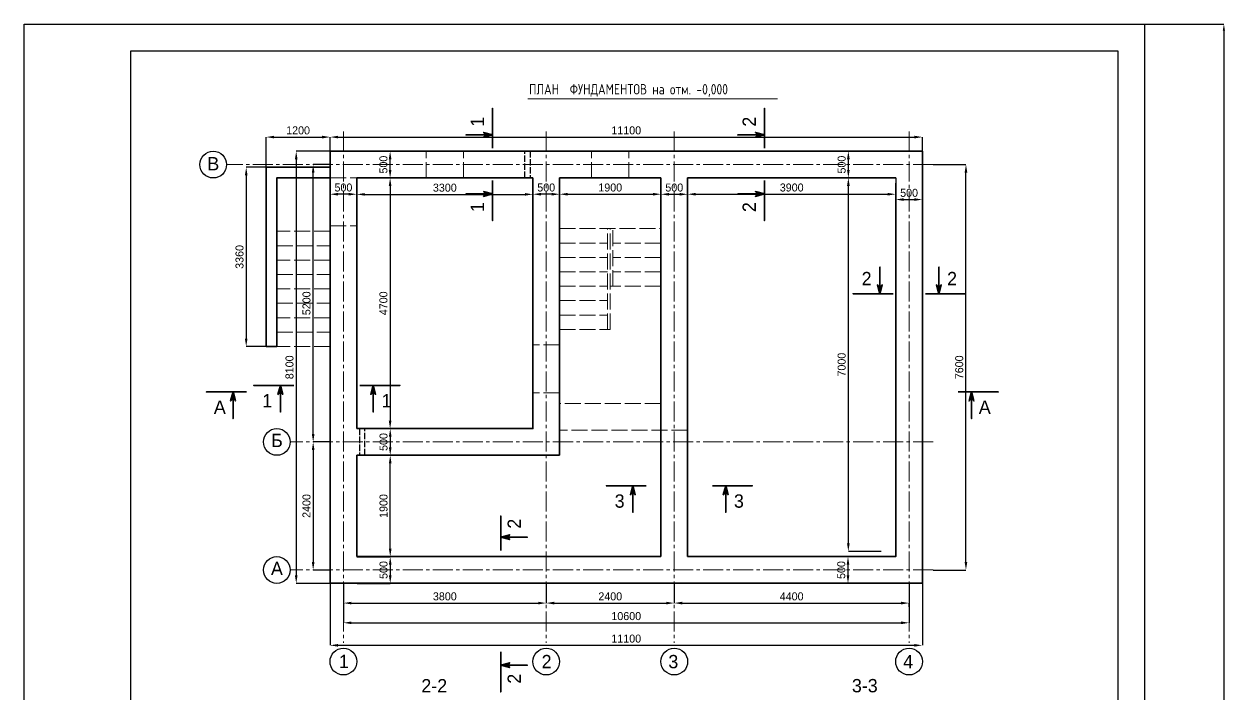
# Model space of a CAD drawing. Header units: millimetres. Extents: x 363119 to 453119, y -246250 to -184425.
# Drawn here: x 363119 to 385625, y -197004 to -184425 of the extents above; entities that cross this region are included whole.
import ezdxf
from ezdxf.enums import TextEntityAlignment as Align

# ---------------------------------------------------------------- set-up
doc = ezdxf.new("R2010")
doc.units = ezdxf.units.MM
doc.linetypes.add('ACAD_ISO02W100', pattern=[15, 12, -3])
doc.linetypes.add('CENTER2', pattern=[1.125, 0.75, -0.125, 0.125, -0.125])
for name, color, linetype in [('0 duvar', 2, 'Continuous'), ('AKS', 252, 'CENTER2'), ('Штамп', 222, 'Continuous')]:
    doc.layers.add(name, color=color, linetype=linetype)
doc.layers.add('ahsap', color=222, linetype='Continuous', lineweight=13)
doc.styles.add('SPDS', font='SPDS.shx')
doc.dimstyles.new('ISO-25', dxfattribs={"dimtxt": 100, "dimasz": 2.5, "dimexe": 1.25, "dimexo": 0.625, "dimtad": 1, "dimdec": 0, "dimtxsty": 'Standard', "dimcen": 2.5, "dimadec": 0, "dimazin": 0, "dimtfac": 1, "dimtdec": 0, "dimtmove": 0, "dimatfit": 3, "dimfxl": 0, "dimarcsym": 0})

# ---------------------------------------------------------------- blocks, each defined once
blk = doc.blocks.new('*D79')
at = {"layer": 'ahsap', "color": 0, "lineweight": -2}
for p, q in [((369356, -192511), (369982, -192511)), ((369982, -194261), (369982, -192661)), ((369355, -194411), (369982, -194411))]:
    blk.add_line(p, q, dxfattribs=at)
at = {"layer": 'ahsap', "color": 0}
for points in [[(369957, -192661), (370007, -192661), (369982, -192511)], [(369957, -194261), (370007, -194261), (369982, -194411)]]:
    blk.add_solid(points, dxfattribs=at)
at = {"layer": 'DEFPOINTS', "color": 0}
for p in [(369355, -192511), (369982, -192511), (369355, -194411)]:
    blk.add_point(p, dxfattribs=at)
at = {"layer": 'ahsap', "color": 0, "insert": (369857, -193461), "char_height": 150, "attachment_point": 5, "rotation": 90}
blk.add_mtext('1900', dxfattribs=at)
blk = doc.blocks.new('*D80')
at = {"layer": 'ahsap', "color": 0, "lineweight": -2}
for p, q in [((379705, -194911), (379705, -195651)), ((369105, -195253), (369105, -195651)), ((369255, -195651), (379555, -195651))]:
    blk.add_line(p, q, dxfattribs=at)
at = {"layer": 'ahsap', "color": 0}
for points in [[(369255, -195626), (369255, -195676), (369105, -195651)], [(379555, -195626), (379555, -195676), (379705, -195651)]]:
    blk.add_solid(points, dxfattribs=at)
at = {"layer": 'DEFPOINTS', "color": 0}
for p in [(379705, -194911), (369105, -195252), (379705, -195651)]:
    blk.add_point(p, dxfattribs=at)
at = {"layer": 'ahsap', "color": 0, "insert": (374405, -195526), "char_height": 150, "attachment_point": 5}
blk.add_mtext('10600', dxfattribs=at)
blk = doc.blocks.new('*D81')
at = {"layer": 'ahsap', "color": 0, "lineweight": -2}
for p, q in [((368854, -187061), (368537, -187061)), ((368538, -192111), (368538, -187211)), ((368854, -192261), (368537, -192261))]:
    blk.add_line(p, q, dxfattribs=at)
at = {"layer": 'ahsap', "color": 0}
for points in [[(368513, -187211), (368563, -187211), (368538, -187061)], [(368513, -192111), (368563, -192111), (368538, -192261)]]:
    blk.add_solid(points, dxfattribs=at)
at = {"layer": 'DEFPOINTS', "color": 0}
for p in [(368538, -187061), (368855, -187061), (368855, -192261)]:
    blk.add_point(p, dxfattribs=at)
at = {"layer": 'ahsap', "color": 0, "insert": (368413, -189661), "char_height": 150, "attachment_point": 5, "rotation": 90}
blk.add_mtext('5200', dxfattribs=at)
blk = doc.blocks.new('*D82')
at = {"layer": 'ahsap', "color": 0, "lineweight": -2}
for p, q in [((368854, -186811), (368220, -186811)), ((368220, -186961), (368220, -194761)), ((368854, -194911), (368220, -194911))]:
    blk.add_line(p, q, dxfattribs=at)
at = {"layer": 'ahsap', "color": 0}
for points in [[(368195, -186961), (368245, -186961), (368220, -186811)], [(368195, -194761), (368245, -194761), (368220, -194911)]]:
    blk.add_solid(points, dxfattribs=at)
at = {"layer": 'DEFPOINTS', "color": 0}
for p in [(368855, -186811), (368220, -194911), (368855, -194911)]:
    blk.add_point(p, dxfattribs=at)
at = {"layer": 'ahsap', "color": 0, "insert": (368095, -190861), "char_height": 150, "attachment_point": 5, "rotation": 90}
blk.add_mtext('8100', dxfattribs=at)
blk = doc.blocks.new('*D83')
at = {"layer": 'ahsap', "color": 0, "lineweight": -2}
for p, q in [((369455, -187311), (369980, -187311)), ((369980, -187461), (369980, -191861)), ((369455, -192011), (369980, -192011))]:
    blk.add_line(p, q, dxfattribs=at)
at = {"layer": 'ahsap', "color": 0}
for points in [[(369955, -187461), (370005, -187461), (369980, -187311)], [(369955, -191861), (370005, -191861), (369980, -192011)]]:
    blk.add_solid(points, dxfattribs=at)
at = {"layer": 'DEFPOINTS', "color": 0}
for p in [(369455, -187311), (369455, -192011), (369980, -192011)]:
    blk.add_point(p, dxfattribs=at)
at = {"layer": 'ahsap', "color": 0, "insert": (369855, -189661), "char_height": 150, "attachment_point": 5, "rotation": 90}
blk.add_mtext('4700', dxfattribs=at)
blk = doc.blocks.new('*D84')
at = {"layer": 'ahsap', "color": 0, "lineweight": -2}
for p, q in [((372655, -187311), (372655, -187616)), ((373155, -187312), (373155, -187616)), ((373005, -187616), (372805, -187616))]:
    blk.add_line(p, q, dxfattribs=at)
at = {"layer": 'ahsap', "color": 0}
for points in [[(372805, -187591), (372805, -187641), (372655, -187616)], [(373005, -187591), (373005, -187641), (373155, -187616)]]:
    blk.add_solid(points, dxfattribs=at)
at = {"layer": 'DEFPOINTS', "color": 0}
for p in [(372655, -187311), (373155, -187311), (372655, -187616)]:
    blk.add_point(p, dxfattribs=at)
at = {"layer": 'ahsap', "color": 0, "insert": (372905, -187491), "char_height": 150, "attachment_point": 5}
blk.add_mtext('500', dxfattribs=at)
blk = doc.blocks.new('*D85')
at = {"layer": 'ahsap', "color": 0, "lineweight": -2}
for p, q in [((375305, -194912), (375305, -195281)), ((375455, -195281), (379555, -195281)), ((379705, -195352), (379705, -195281))]:
    blk.add_line(p, q, dxfattribs=at)
at = {"layer": 'ahsap', "color": 0}
for points in [[(375455, -195256), (375455, -195306), (375305, -195281)], [(379555, -195256), (379555, -195306), (379705, -195281)]]:
    blk.add_solid(points, dxfattribs=at)
at = {"layer": 'DEFPOINTS', "color": 0}
for p in [(375305, -194911), (379705, -195281), (379705, -195353)]:
    blk.add_point(p, dxfattribs=at)
at = {"layer": 'ahsap', "color": 0, "insert": (377505, -195156), "char_height": 150, "attachment_point": 5}
blk.add_mtext('4400', dxfattribs=at)
blk = doc.blocks.new('*D86')
at = {"layer": 'ahsap', "color": 0, "lineweight": -2}
for p, q in [((375555, -187311), (375555, -187616)), ((379455, -187311), (379455, -187616)), ((375705, -187616), (379305, -187616))]:
    blk.add_line(p, q, dxfattribs=at)
at = {"layer": 'ahsap', "color": 0}
for points in [[(375705, -187591), (375705, -187641), (375555, -187616)], [(379305, -187591), (379305, -187641), (379455, -187616)]]:
    blk.add_solid(points, dxfattribs=at)
at = {"layer": 'DEFPOINTS', "color": 0}
for p in [(375555, -187311), (379455, -187311), (379455, -187616)]:
    blk.add_point(p, dxfattribs=at)
at = {"layer": 'ahsap', "color": 0, "insert": (377505, -187491), "char_height": 150, "attachment_point": 5}
blk.add_mtext('3900', dxfattribs=at)
blk = doc.blocks.new('*D87')
at = {"layer": 'ahsap', "color": 0, "lineweight": -2}
for p, q in [((379143, -187311), (378567, -187311)), ((378567, -194161), (378567, -187461)), ((379180, -194311), (378567, -194311))]:
    blk.add_line(p, q, dxfattribs=at)
at = {"layer": 'ahsap', "color": 0}
for points in [[(378542, -187461), (378592, -187461), (378567, -187311)], [(378542, -194161), (378592, -194161), (378567, -194311)]]:
    blk.add_solid(points, dxfattribs=at)
at = {"layer": 'DEFPOINTS', "color": 0}
for p in [(378567, -187311), (379143, -187311), (379180, -194311)]:
    blk.add_point(p, dxfattribs=at)
at = {"layer": 'ahsap', "color": 0, "insert": (378442, -190811), "char_height": 150, "attachment_point": 5, "rotation": 90}
blk.add_mtext('7000', dxfattribs=at)
blk = doc.blocks.new('*D88')
at = {"layer": 'ahsap', "color": 0, "lineweight": -2}
for p, q in [((368855, -194911), (368855, -196073)), ((379955, -194911), (379955, -196073)), ((369005, -196073), (379805, -196073))]:
    blk.add_line(p, q, dxfattribs=at)
at = {"layer": 'ahsap', "color": 0}
for points in [[(369005, -196048), (369005, -196098), (368855, -196073)], [(379805, -196048), (379805, -196098), (379955, -196073)]]:
    blk.add_solid(points, dxfattribs=at)
at = {"layer": 'DEFPOINTS', "color": 0}
for p in [(368855, -194911), (379955, -194911), (379955, -196073)]:
    blk.add_point(p, dxfattribs=at)
at = {"layer": 'ahsap', "color": 0, "insert": (374405, -195948), "char_height": 150, "attachment_point": 5}
blk.add_mtext('11100', dxfattribs=at)
blk = doc.blocks.new('*D89')
at = {"layer": 'ahsap', "color": 0, "lineweight": -2}
for p, q in [((369105, -194911), (369105, -195281)), ((372905, -194913), (372905, -195281)), ((369255, -195281), (372755, -195281))]:
    blk.add_line(p, q, dxfattribs=at)
at = {"layer": 'ahsap', "color": 0}
for points in [[(369255, -195256), (369255, -195306), (369105, -195281)], [(372755, -195256), (372755, -195306), (372905, -195281)]]:
    blk.add_solid(points, dxfattribs=at)
at = {"layer": 'DEFPOINTS', "color": 0}
for p in [(369105, -194911), (372905, -194912), (372905, -195281)]:
    blk.add_point(p, dxfattribs=at)
at = {"layer": 'ahsap', "color": 0, "insert": (371005, -195156), "char_height": 150, "attachment_point": 5}
blk.add_mtext('3800', dxfattribs=at)
blk = doc.blocks.new('*D90')
at = {"layer": 'ahsap', "color": 0, "lineweight": -2}
for p, q in [((373155, -187311), (373155, -187617)), ((375055, -187311), (375055, -187617)), ((373305, -187616), (374905, -187616))]:
    blk.add_line(p, q, dxfattribs=at)
at = {"layer": 'ahsap', "color": 0}
for points in [[(373305, -187591), (373305, -187641), (373155, -187616)], [(374905, -187591), (374905, -187641), (375055, -187616)]]:
    blk.add_solid(points, dxfattribs=at)
at = {"layer": 'DEFPOINTS', "color": 0}
for p in [(373155, -187311), (375055, -187311), (375055, -187616)]:
    blk.add_point(p, dxfattribs=at)
at = {"layer": 'ahsap', "color": 0, "insert": (374105, -187491), "char_height": 150, "attachment_point": 5}
blk.add_mtext('1900', dxfattribs=at)
blk = doc.blocks.new('*D91')
at = {"layer": 'ahsap', "color": 0, "lineweight": -2}
for p, q in [((372655, -187312), (372655, -187619)), ((369355, -188070), (369355, -187619)), ((369505, -187619), (372505, -187619))]:
    blk.add_line(p, q, dxfattribs=at)
at = {"layer": 'ahsap', "color": 0}
for points in [[(369505, -187594), (369505, -187644), (369355, -187619)], [(372505, -187594), (372505, -187644), (372655, -187619)]]:
    blk.add_solid(points, dxfattribs=at)
at = {"layer": 'DEFPOINTS', "color": 0}
for p in [(372655, -187311), (372655, -187619), (369355, -188071)]:
    blk.add_point(p, dxfattribs=at)
at = {"layer": 'ahsap', "color": 0, "insert": (371005, -187494), "char_height": 150, "attachment_point": 5}
blk.add_mtext('3300', dxfattribs=at)
blk = doc.blocks.new('*D92')
at = {"layer": 'ahsap', "color": 0, "lineweight": -2}
for p, q in [((375055, -187311), (375055, -187617)), ((375555, -187311), (375555, -187617)), ((375205, -187617), (375405, -187617))]:
    blk.add_line(p, q, dxfattribs=at)
at = {"layer": 'ahsap', "color": 0}
for points in [[(375205, -187592), (375205, -187642), (375055, -187617)], [(375405, -187592), (375405, -187642), (375555, -187617)]]:
    blk.add_solid(points, dxfattribs=at)
at = {"layer": 'DEFPOINTS', "color": 0}
for p in [(375055, -187311), (375555, -187311), (375555, -187617)]:
    blk.add_point(p, dxfattribs=at)
at = {"layer": 'ahsap', "color": 0, "insert": (375305, -187492), "char_height": 150, "attachment_point": 5}
blk.add_mtext('500', dxfattribs=at)
blk = doc.blocks.new('*D93')
at = {"layer": 'ahsap', "color": 0, "lineweight": -2}
for p, q in [((379455, -187411), (379455, -187716)), ((379955, -187411), (379955, -187716)), ((379605, -187716), (379805, -187716))]:
    blk.add_line(p, q, dxfattribs=at)
at = {"layer": 'ahsap', "color": 0}
for points in [[(379605, -187691), (379605, -187741), (379455, -187716)], [(379805, -187691), (379805, -187741), (379955, -187716)]]:
    blk.add_solid(points, dxfattribs=at)
at = {"layer": 'DEFPOINTS', "color": 0}
for p in [(379455, -187411), (379955, -187411), (379955, -187716)]:
    blk.add_point(p, dxfattribs=at)
at = {"layer": 'ahsap', "color": 0, "insert": (379705, -187591), "char_height": 150, "attachment_point": 5}
blk.add_mtext('500', dxfattribs=at)
blk = doc.blocks.new('*D94')
at = {"layer": 'ahsap', "color": 0, "lineweight": -2}
for p, q in [((368855, -187311), (368855, -187616)), ((369355, -187311), (369355, -187616)), ((369205, -187616), (369005, -187616))]:
    blk.add_line(p, q, dxfattribs=at)
at = {"layer": 'ahsap', "color": 0}
for points in [[(369005, -187591), (369005, -187641), (368855, -187616)], [(369205, -187591), (369205, -187641), (369355, -187616)]]:
    blk.add_solid(points, dxfattribs=at)
at = {"layer": 'DEFPOINTS', "color": 0}
for p in [(368855, -187311), (369355, -187311), (368855, -187616)]:
    blk.add_point(p, dxfattribs=at)
at = {"layer": 'ahsap', "color": 0, "insert": (369105, -187491), "char_height": 150, "attachment_point": 5}
blk.add_mtext('500', dxfattribs=at)
blk = doc.blocks.new('*D95')
at = {"layer": 'ahsap', "color": 0, "lineweight": -2}
for p, q in [((379142, -186811), (378567, -186811)), ((378567, -187161), (378567, -186961)), ((379142, -187311), (378567, -187311))]:
    blk.add_line(p, q, dxfattribs=at)
at = {"layer": 'ahsap', "color": 0}
for points in [[(378542, -186961), (378592, -186961), (378567, -186811)], [(378542, -187161), (378592, -187161), (378567, -187311)]]:
    blk.add_solid(points, dxfattribs=at)
at = {"layer": 'DEFPOINTS', "color": 0}
for p in [(378567, -186811), (379143, -186811), (379143, -187311)]:
    blk.add_point(p, dxfattribs=at)
at = {"layer": 'ahsap', "color": 0, "insert": (378442, -187061), "char_height": 150, "attachment_point": 5, "rotation": 90}
blk.add_mtext('500', dxfattribs=at)
blk = doc.blocks.new('*D96')
at = {"layer": 'ahsap', "color": 0, "lineweight": -2}
for p, q in [((379179, -194411), (378560, -194411)), ((378560, -194561), (378560, -194761)), ((379172, -194911), (378560, -194911))]:
    blk.add_line(p, q, dxfattribs=at)
at = {"layer": 'ahsap', "color": 0}
for points in [[(378535, -194561), (378585, -194561), (378560, -194411)], [(378535, -194761), (378585, -194761), (378560, -194911)]]:
    blk.add_solid(points, dxfattribs=at)
at = {"layer": 'DEFPOINTS', "color": 0}
for p in [(379180, -194411), (378560, -194911), (379173, -194911)]:
    blk.add_point(p, dxfattribs=at)
at = {"layer": 'ahsap', "color": 0, "insert": (378435, -194661), "char_height": 150, "attachment_point": 5, "rotation": 90}
blk.add_mtext('500', dxfattribs=at)
blk = doc.blocks.new('*D97')
at = {"layer": 'ahsap', "color": 0, "lineweight": -2}
for p, q in [((369355, -192011), (369982, -192011)), ((369982, -192161), (369982, -192361)), ((369355, -192511), (369982, -192511))]:
    blk.add_line(p, q, dxfattribs=at)
at = {"layer": 'ahsap', "color": 0}
for points in [[(369957, -192161), (370007, -192161), (369982, -192011)], [(369957, -192361), (370007, -192361), (369982, -192511)]]:
    blk.add_solid(points, dxfattribs=at)
at = {"layer": 'DEFPOINTS', "color": 0}
for p in [(369355, -192011), (369355, -192511), (369982, -192511)]:
    blk.add_point(p, dxfattribs=at)
at = {"layer": 'ahsap', "color": 0, "insert": (369857, -192261), "char_height": 150, "attachment_point": 5, "rotation": 90}
blk.add_mtext('500', dxfattribs=at)
blk = doc.blocks.new('*D98')
at = {"layer": 'ahsap', "color": 0, "lineweight": -2}
for p, q in [((369456, -194411), (369982, -194411)), ((369982, -194561), (369982, -194761)), ((369361, -194911), (369982, -194911))]:
    blk.add_line(p, q, dxfattribs=at)
at = {"layer": 'ahsap', "color": 0}
for points in [[(369957, -194561), (370007, -194561), (369982, -194411)], [(369957, -194761), (370007, -194761), (369982, -194911)]]:
    blk.add_solid(points, dxfattribs=at)
at = {"layer": 'DEFPOINTS', "color": 0}
for p in [(369455, -194411), (369360, -194911), (369982, -194911)]:
    blk.add_point(p, dxfattribs=at)
at = {"layer": 'ahsap', "color": 0, "insert": (369857, -194661), "char_height": 150, "attachment_point": 5, "rotation": 90}
blk.add_mtext('500', dxfattribs=at)
blk = doc.blocks.new('*D99')
at = {"layer": 'ahsap', "color": 0, "lineweight": -2}
for p, q in [((369456, -186811), (369980, -186811)), ((369980, -187161), (369980, -186961)), ((369456, -187311), (369980, -187311))]:
    blk.add_line(p, q, dxfattribs=at)
at = {"layer": 'ahsap', "color": 0}
for points in [[(369955, -186961), (370005, -186961), (369980, -186811)], [(369955, -187161), (370005, -187161), (369980, -187311)]]:
    blk.add_solid(points, dxfattribs=at)
at = {"layer": 'DEFPOINTS', "color": 0}
for p in [(369455, -186811), (369980, -186811), (369455, -187311)]:
    blk.add_point(p, dxfattribs=at)
at = {"layer": 'ahsap', "color": 0, "insert": (369855, -187061), "char_height": 150, "attachment_point": 5, "rotation": 90}
blk.add_mtext('500', dxfattribs=at)
blk = doc.blocks.new('*D100')
at = {"layer": 'ahsap', "color": 0, "lineweight": -2}
for p, q in [((372905, -194913), (372905, -195281)), ((375305, -194913), (375305, -195281)), ((373055, -195281), (375155, -195281))]:
    blk.add_line(p, q, dxfattribs=at)
at = {"layer": 'ahsap', "color": 0}
for points in [[(373055, -195256), (373055, -195306), (372905, -195281)], [(375155, -195256), (375155, -195306), (375305, -195281)]]:
    blk.add_solid(points, dxfattribs=at)
at = {"layer": 'DEFPOINTS', "color": 0}
for p in [(372905, -194913), (375305, -194913), (375305, -195281)]:
    blk.add_point(p, dxfattribs=at)
at = {"layer": 'ahsap', "color": 0, "insert": (374105, -195156), "char_height": 150, "attachment_point": 5}
blk.add_mtext('2400', dxfattribs=at)
blk = doc.blocks.new('*D106')
at = {"layer": 'ahsap', "color": 0, "lineweight": -2}
for p, q in [((368855, -186810), (368855, -186545)), ((369005, -186545), (379805, -186545)), ((379955, -186810), (379955, -186545))]:
    blk.add_line(p, q, dxfattribs=at)
at = {"layer": 'ahsap', "color": 0}
for points in [[(369005, -186520), (369005, -186570), (368855, -186545)], [(379805, -186520), (379805, -186570), (379955, -186545)]]:
    blk.add_solid(points, dxfattribs=at)
at = {"layer": 'DEFPOINTS', "color": 0}
for p in [(379955, -186545), (368855, -186811), (379955, -186811)]:
    blk.add_point(p, dxfattribs=at)
at = {"layer": 'ahsap', "color": 0, "insert": (374405, -186420), "char_height": 150, "attachment_point": 5}
blk.add_mtext('11100', dxfattribs=at)
blk = doc.blocks.new('*D112')
at = {"layer": 'ahsap', "color": 0, "lineweight": -2}
for p, q in [((384120, -184425), (385604, -184425)), ((385604, -184550), (385604, -214000)), ((384120, -214125), (385604, -214125))]:
    blk.add_line(p, q, dxfattribs=at)
at = {"layer": 'ahsap', "color": 0}
for points in [[(385583, -184550), (385625, -184550), (385604, -184425)], [(385583, -214000), (385625, -214000), (385604, -214125)]]:
    blk.add_solid(points, dxfattribs=at)
at = {"layer": 'DEFPOINTS', "color": 0}
for p in [(384119, -184425), (384119, -214125), (385604, -214125)]:
    blk.add_point(p, dxfattribs=at)
at = {"layer": 'ahsap', "color": 0, "insert": (385491, -199275), "char_height": 125, "attachment_point": 5, "rotation": 90}
blk.add_mtext('29700', dxfattribs=at)
blk = doc.blocks.new('*D145')
at = {"layer": 'ahsap', "color": 0, "lineweight": -2}
for p, q in [((368853, -192261), (368537, -192261)), ((368538, -192411), (368538, -194511)), ((368853, -194661), (368537, -194661))]:
    blk.add_line(p, q, dxfattribs=at)
at = {"layer": 'ahsap', "color": 0}
for points in [[(368513, -192411), (368563, -192411), (368538, -192261)], [(368513, -194511), (368563, -194511), (368538, -194661)]]:
    blk.add_solid(points, dxfattribs=at)
at = {"layer": 'DEFPOINTS', "color": 0}
for p in [(368854, -192261), (368538, -194661), (368854, -194661)]:
    blk.add_point(p, dxfattribs=at)
at = {"layer": 'ahsap', "color": 0, "insert": (368413, -193461), "char_height": 150, "attachment_point": 5, "rotation": 90}
blk.add_mtext('2400', dxfattribs=at)
blk = doc.blocks.new('*D146')
at = {"layer": 'ahsap', "color": 0, "lineweight": -2}
for p, q in [((380158, -187061), (380771, -187061)), ((380771, -194511), (380771, -187211)), ((380158, -194661), (380771, -194661))]:
    blk.add_line(p, q, dxfattribs=at)
at = {"layer": 'ahsap', "color": 0}
for points in [[(380746, -187211), (380796, -187211), (380771, -187061)], [(380746, -194511), (380796, -194511), (380771, -194661)]]:
    blk.add_solid(points, dxfattribs=at)
at = {"layer": 'DEFPOINTS', "color": 0}
for p in [(380157, -187061), (380771, -187061), (380157, -194661)]:
    blk.add_point(p, dxfattribs=at)
at = {"layer": 'ahsap', "color": 0, "insert": (380646, -190861), "char_height": 150, "attachment_point": 5, "rotation": 90}
blk.add_mtext('7600', dxfattribs=at)
blk = doc.blocks.new('*D328')
at = {"layer": 'ahsap', "color": 0, "lineweight": -2}
for p, q in [((367654, -187111), (367283, -187111)), ((367283, -187261), (367283, -190321)), ((367654, -190471), (367283, -190471))]:
    blk.add_line(p, q, dxfattribs=at)
at = {"layer": 'ahsap', "color": 0}
for points in [[(367258, -187261), (367308, -187261), (367283, -187111)], [(367258, -190321), (367308, -190321), (367283, -190471)]]:
    blk.add_solid(points, dxfattribs=at)
at = {"layer": 'DEFPOINTS', "color": 0}
for p in [(367655, -187111), (367283, -190471), (367655, -190471)]:
    blk.add_point(p, dxfattribs=at)
at = {"layer": 'ahsap', "color": 0, "insert": (367158, -188791), "char_height": 150, "attachment_point": 5, "rotation": 90}
blk.add_mtext('3360', dxfattribs=at)
blk = doc.blocks.new('*D329')
at = {"layer": 'ahsap', "color": 0, "lineweight": -2}
for p, q in [((367655, -187110), (367655, -186544)), ((367805, -186545), (368705, -186545)), ((368855, -187110), (368855, -186544))]:
    blk.add_line(p, q, dxfattribs=at)
at = {"layer": 'ahsap', "color": 0}
for points in [[(367805, -186520), (367805, -186570), (367655, -186545)], [(368705, -186520), (368705, -186570), (368855, -186545)]]:
    blk.add_solid(points, dxfattribs=at)
at = {"layer": 'DEFPOINTS', "color": 0}
for p in [(368855, -186545), (367655, -187111), (368855, -187111)]:
    blk.add_point(p, dxfattribs=at)
at = {"layer": 'ahsap', "color": 0, "insert": (368255, -186420), "char_height": 150, "attachment_point": 5}
blk.add_mtext('1200', dxfattribs=at)

msp = doc.modelspace()

# ---------------------------------------------------------------- linework, layer by layer
at = {"color": 0, "linetype": 'ACAD_ISO02W100', "ltscale": 10}
for points in [[(372553.9, -187310.7), (372504.1, -187310.7), (372504.1, -186810.7), (372604.1, -186810.7), (372603.7, -187310.7), (372553.9, -187310.7)], [(369455.5, -192510.7), (369505.3, -192510.7), (369505.3, -192010.7), (369405.3, -192010.7), (369405.7, -192510.7), (369455.5, -192510.7)]]:
    msp.add_lwpolyline(points, dxfattribs=at)
at = {"layer": 'ahsap', "color": 0}
msp.add_line((372563.2, -185826.2), (377237.4, -185826.2), dxfattribs=at)
at = {"layer": 'ahsap', "color": 0, "linetype": 'ACAD_ISO02W100', "ltscale": 25}
for p, q in [((368854.7, -187310.7), (369354.7, -187310.7)), ((368854.7, -188210.7), (369354.7, -188210.7)), ((373154.7, -188531.3), (374054.7, -188531.3)), ((375055, -188531.3), (374154.7, -188531.3)), ((373154.7, -188801.3), (374054.7, -188801.3)), ((375055, -188801.3), (374154.7, -188801.3)), ((373154.7, -189071.3), (374054.7, -189071.3)), ((375055.1, -189071.3), (374154.7, -189071.3)), ((373154.7, -189341.3), (374054.7, -189341.3)), ((375055.1, -189341.3), (374104.7, -189341.3)), ((373154.7, -189611.3), (374054.7, -189611.3)), ((373154.7, -189881.3), (374054.7, -189881.3)), ((373154.7, -190151.3), (374104.7, -190151.3)), ((375054.7, -191541.2), (373154.7, -191540.7)), ((375554.7, -192041.3), (373154.7, -192040.7))]:
    msp.add_line(p, q, dxfattribs=at)
at = {"layer": 'ahsap', "color": 0, "lineweight": 35}
for points in [[(371900.3, -186754.2), (371900.3, -186004.2), (371900.3, -186504.2), (371900.3, -186504.2), (371400.3, -186504.2), (371900.3, -186504.2), (371731.2, -186549.5), (371900.3, -186504.2), (371731.2, -186458.9), (371776.5, -186504.2), (371731.2, -186549.5)], [(376994.1, -186754.2), (376994.1, -186004.2), (376994.1, -186504.2), (376994.1, -186504.2), (376494.1, -186504.2), (376994.1, -186504.2), (376825.1, -186549.5), (376994.1, -186504.2), (376825.1, -186458.9), (376870.4, -186504.2), (376825.1, -186549.5)], [(368854.7, -186810.7), (379704.7, -186810.7), (379954.7, -186810.7)], [(368854.7, -194910.7), (368854.7, -186810.7)], [(379954.7, -186810.7), (379954.7, -194660.7), (379954.7, -194910.7), (368854.7, -194910.7)], [(368854.7, -187310.7), (368854.7, -187110.7), (367654.7, -187110.7), (367654.7, -190470.7)], [(368854.7, -187310.7), (367854.7, -187310.7), (367854.7, -190470.7)], [(369354.7, -192010.7), (372654.7, -192010.7), (372654.7, -192010.7), (372654.7, -187310.7)], [(369354.7, -192010.7), (369354.7, -187310.7), (369354.7, -187310.7), (372654.7, -187310.7)], [(371900.3, -187360.4), (371900.3, -188110.4), (371900.3, -187610.4), (371900.3, -187610.4), (371400.3, -187610.4), (371900.3, -187610.4), (371731.2, -187565.1), (371900.3, -187610.4), (371731.2, -187655.7), (371776.5, -187610.4), (371731.2, -187565.1)], [(373154.7, -187310.7), (373154.7, -192510.7)], [(373154.7, -187310.7), (375054.7, -187310.7)], [(375054.7, -194410.7), (375054.7, -187310.7)], [(375554.7, -194410.7), (375554.7, -187310.7)], [(375554.7, -187310.7), (379454.7, -187310.7), (379454.7, -187310.7)], [(379454.7, -187410.7), (379454.7, -194410.7), (379454.7, -194410.7), (375554.7, -194410.7)], [(376994.1, -187360.4), (376994.1, -188110.4), (376994.1, -187610.4), (376994.1, -187610.4), (376494.1, -187610.4), (376994.1, -187610.4), (376825.1, -187565.1), (376994.1, -187610.4), (376825.1, -187655.7), (376870.4, -187610.4), (376825.1, -187565.1)], [(379407.1, -189482.3), (378657.1, -189482.3), (379157.1, -189482.3), (379157.1, -189482.3), (379157.1, -188982.3), (379157.1, -189482.3), (379202.4, -189313.3), (379157.1, -189482.3), (379111.8, -189313.3), (379157.1, -189358.6), (379202.4, -189313.3)], [(380013.3, -189482.3), (380763.3, -189482.3), (380263.3, -189482.3), (380263.3, -189482.3), (380263.3, -188982.3), (380263.3, -189482.3), (380218, -189313.3), (380263.3, -189482.3), (380308.6, -189313.3), (380263.3, -189358.6), (380218, -189313.3)], [(367854.7, -190470.7), (367654.7, -190470.7)], [(368173.8, -191201.5), (367423.8, -191201.5), (367923.8, -191201.5), (367923.8, -191201.5), (367923.8, -191701.5), (367923.8, -191201.5), (367969.1, -191370.5), (367923.8, -191201.5), (367878.5, -191370.5), (367923.8, -191325.2), (367969.1, -191370.5)], [(369413.3, -191201.5), (370163.3, -191201.5), (369663.3, -191201.5), (369663.3, -191201.5), (369663.3, -191701.5), (369663.3, -191201.5), (369618, -191370.5), (369663.3, -191201.5), (369708.6, -191370.5), (369663.3, -191325.2), (369618, -191370.5)], [(367286.2, -191322), (366536.2, -191322), (367036.2, -191322), (367036.2, -191322), (367036.2, -191822), (367036.2, -191322), (367081.5, -191491), (367036.2, -191322), (366990.9, -191491), (367036.2, -191445.7), (367081.5, -191491)], [(380625.3, -191322), (381375.3, -191322), (380875.3, -191322), (380875.3, -191322), (380875.3, -191822), (380875.3, -191322), (380830.1, -191491), (380875.3, -191322), (380920.6, -191491), (380875.3, -191445.7), (380830.1, -191491)], [(369354.7, -194410.7), (369354.7, -192510.7)], [(373154.7, -192510.7), (369354.7, -192510.7)], [(374778.9, -193081.8), (374028.9, -193081.8), (374528.9, -193081.8), (374528.9, -193081.8), (374528.9, -193581.8), (374528.9, -193081.8), (374574.2, -193250.9), (374528.9, -193081.8), (374483.6, -193250.9), (374528.9, -193205.6), (374574.2, -193250.9)], [(376018.4, -193081.8), (376768.4, -193081.8), (376268.4, -193081.8), (376268.4, -193081.8), (376268.4, -193581.8), (376268.4, -193081.8), (376223.1, -193250.9), (376268.4, -193081.8), (376313.7, -193250.9), (376268.4, -193205.6), (376223.1, -193250.9)], [(372052.6, -194296.8), (372052.6, -193646.8), (372052.6, -194046.8), (372052.6, -194046.8), (372552.6, -194046.8), (372052.6, -194046.8), (372221.6, -194092.1), (372052.6, -194046.8), (372221.6, -194001.5), (372176.3, -194046.8), (372221.6, -194092.1)], [(375054.7, -194410.7), (369354.7, -194410.7)], [(372052.6, -196195.7), (372052.6, -196945.7), (372052.6, -196445.7), (372052.6, -196445.7), (372552.6, -196445.7), (372052.6, -196445.7), (372221.6, -196400.4), (372052.6, -196445.7), (372221.6, -196491), (372176.3, -196445.7), (372221.6, -196400.4)]]:
    msp.add_lwpolyline(points, dxfattribs=at)
at = {"layer": 'ahsap', "color": 0, "linetype": 'ACAD_ISO02W100', "ltscale": 25}
for points in [[(370654.7, -187312.6), (370654.7, -187312.6), (370654.7, -186812)], [(371354.7, -187312.6), (371354.7, -187312.6), (371354.7, -186812)], [(373754.7, -187312.6), (373754.7, -187312.6), (373754.7, -186812)], [(374454.7, -187312.6), (374454.7, -187312.6), (374454.7, -186812)], [(373154.7, -187311.3), (373154.7, -188261.3), (375054.9, -188261.3)], [(368854.1, -188310.7), (367854.1, -188310.7), (367854.1, -188580.7), (368854.1, -188580.7), (368854.1, -188850.7), (367854.1, -188850.7)], [(374054.7, -190151.3), (374054.7, -188261.3)], [(374104.7, -190151.3), (374104.7, -188261.3)], [(374154.7, -189341.3), (374154.7, -188261.3)], [(367854.1, -188850.7), (367854.1, -189120.7), (368854.1, -189120.7), (368854.1, -189390.7), (367854.1, -189390.7), (367854.1, -189660.7), (368854.1, -189660.7), (368854.1, -189930.7), (367854.1, -189930.7), (367854.1, -190200.7), (368854.1, -190200.7), (368854.1, -190470.7), (367854.1, -190470.7), (367854.1, -190200.7)], [(373154.7, -190441.7), (372654.7, -190441.7)], [(373154.7, -191341.7), (372654.7, -191341.7)]]:
    msp.add_lwpolyline(points, dxfattribs=at)
at = {"layer": 'ahsap', "lineweight": 35}
msp.add_lwpolyline([(369504.7, -194910.7), (369504.7, -194910.7), (369254.7, -194910.7)], dxfattribs=at)
at = {"layer": 'AKS', "lineweight": 5, "ltscale": 500}
for p, q in [((369104.7, -186439.6), (369104.7, -196027.9)), ((372904.7, -186439.6), (372904.7, -196027.9)), ((375304.7, -186439.6), (375304.7, -196027.9)), ((379704.7, -186439.6), (379704.7, -196027.9)), ((380157, -187060.7), (366915.3, -187060.7)), ((380157, -192260.7), (368106.7, -192260.7)), ((380157, -194660.7), (368106.7, -194660.7))]:
    msp.add_line(p, q, dxfattribs=at)
at = {"layer": 'AKS', "color": 0, "linetype": 'Continuous'}
for centre in [(366664.8, -187060.7), (367856.7, -192260.7), (367856.7, -194660.7), (369104.7, -196377.9), (372904.7, -196377.9), (375304.7, -196377.9), (379704.7, -196377.9)]:
    msp.add_circle(centre, 250.5, dxfattribs=at)
at = {"layer": 'Штамп', "color": 0}
msp.add_lwpolyline([(384119.3, -214125.1), (363119.3, -214125.1), (363119.3, -184425.1), (384119.3, -184425.1)], close=True, dxfattribs=at)
at = {"layer": 'Штамп', "color": 0, "lineweight": 30}
msp.add_lwpolyline([(365119.3, -213625.1), (365119.3, -184925.1), (383619.3, -184925.1), (383619.3, -213625.1)], dxfattribs=at)

# ---------------------------------------------------------------- texts
at = {"layer": '0 duvar', "color": 0, "ltscale": 0.071429, "style": 'SPDS'}
msp.add_text('ПЛАН  ФУНДАМЕНТОВ на отм. -0,000', height=195, dxfattribs=at).set_placement((372583, -185746))
at = {"layer": 'AKS', "color": 0}
for s, p in [('1', (371613.9, -186256.6)), ('2', (376707.8, -186256.6)), ('1', (371613.9, -187858.1)), ('2', (376707.8, -187858.1)), ('2', (372304, -193793.2)), ('2', (372304, -196699.3))]:
    msp.add_text(s, height=250, rotation=90, dxfattribs=at).set_placement(p, align=Align.MIDDLE)
for s, p in [('В', (366666.3, -187043.9)), ('2', (378909.5, -189196)), ('2', (380510.9, -189196)), ('А', (366788.6, -191608.3)), ('1', (367676.2, -191487.8)), ('1', (369910.9, -191487.8)), ('А', (381123, -191608.3)), ('Б', (367858.3, -192231.4)), ('3', (374281.3, -193368.2)), ('3', (376516.1, -193368.2)), ('А', (367858.3, -194631.4)), ('1', (369112.6, -196375.8)), ('2', (372912.6, -196375.8)), ('3', (375287.4, -196377.9)), ('4', (379687.4, -196377.9)), ('2-2', (370806.9, -196829.1)), ('3-3', (378875.2, -196829.1))]:
    msp.add_text(s, height=250, dxfattribs=at).set_placement(p, align=Align.MIDDLE)

# ---------------------------------------------------------------- dimensions: what is measured, and where the dimension line sits
at = {"layer": 'ahsap', "color": 0}
for base, p1, p2, override, picture, middle in [((385604, -214125.1), (384119.3, -184425.1), (384119.3, -214125.1), {"dimtxt": 125, "dimasz": 125, "dimexe": 0.25, "dimgap": 50, "dimdec": 0, "dimdle": 0.25, "dimfxl": 0.25}, '*D112', (385491.5, -199275.1)), ((368219.8, -194910.7), (368854.7, -186810.7), (368854.7, -194910.7), {"dimtxt": 150, "dimasz": 150, "dimexe": 0.25, "dimgap": 50, "dimdle": 0.25, "dimfxl": 0.25}, '*D82', (368094.8, -190860.7)), ((369979.9, -186810.7), (369455.3, -187310.7), (369455.3, -186810.7), {"dimtxt": 150, "dimasz": 150, "dimexe": 0.25, "dimgap": 50, "dimdle": 0.25, "dimfxl": 0.25}, '*D99', (369854.9, -187060.7)), ((378567.4, -186810.7), (379142.8, -187310.7), (379142.8, -186810.7), {"dimtxt": 150, "dimasz": 150, "dimexe": 0.25, "dimgap": 50, "dimdle": 0.25, "dimfxl": 0.25}, '*D95', (378442.4, -187060.7)), ((367283, -190470.7), (367654.7, -187110.7), (367654.7, -190470.7), {"dimtxt": 150, "dimasz": 150, "dimexe": 0.25, "dimgap": 50, "dimdle": 0.25, "dimfxl": 0.25}, '*D328', (367158, -188790.7)), ((368537.7, -187060.7), (368854.7, -192260.7), (368854.7, -187060.7), {"dimtxt": 150, "dimasz": 150, "dimexe": 0.25, "dimgap": 50, "dimdle": 0.25, "dimfxl": 0.25}, '*D81', (368412.7, -189660.7)), ((380770.6, -187060.7), (380157, -194660.7), (380157, -187060.7), {"dimtxt": 150, "dimasz": 150, "dimexe": 0.25, "dimgap": 50, "dimdle": 0.25, "dimfxl": 0.25}, '*D146', (380645.6, -190860.7)), ((369979.7, -192010.7), (369454.7, -187310.7), (369454.7, -192010.7), {"dimtxt": 150, "dimasz": 150, "dimexe": 0.25, "dimgap": 50, "dimdle": 0.25, "dimfxl": 0.25}, '*D83', (369854.7, -189660.7)), ((378567.4, -187310.7), (379180.4, -194310.7), (379143.4, -187310.7), {"dimtxt": 150, "dimasz": 150, "dimexe": 0.25, "dimgap": 50, "dimdle": 0.25, "dimfxl": 0.25}, '*D87', (378442.4, -190810.7)), ((369981.9, -192510.7), (369354.7, -192010.7), (369354.7, -192510.7), {"dimtxt": 150, "dimasz": 150, "dimexe": 0.25, "dimgap": 50, "dimdle": 0.25, "dimfxl": 0.25}, '*D97', (369856.9, -192260.7)), ((368537.7, -194660.7), (368854.1, -192260.7), (368854.1, -194660.7), {"dimtxt": 150, "dimasz": 150, "dimexe": 0.25, "dimgap": 50, "dimdle": 0.25, "dimfxl": 0.25}, '*D145', (368412.7, -193460.7)), ((369981.7, -192510.7), (369354.7, -194410.7), (369355.3, -192510.7), {"dimtxt": 150, "dimasz": 150, "dimexe": 0.25, "dimgap": 50, "dimdle": 0.25, "dimfxl": 0.25}, '*D79', (369856.7, -193460.7)), ((369981.7, -194910.7), (369455.3, -194410.7), (369359.9, -194910.7), {"dimtxt": 150, "dimasz": 150, "dimexe": 0.25, "dimgap": 50, "dimdle": 0.25, "dimfxl": 0.25}, '*D98', (369856.7, -194660.7)), ((378560.3, -194910.7), (379179.8, -194410.7), (379172.8, -194910.7), {"dimtxt": 150, "dimasz": 150, "dimexe": 0.25, "dimgap": 50, "dimdle": 0.25, "dimfxl": 0.25}, '*D96', (378435.3, -194660.7))]:
    dim = msp.add_linear_dim(base=base, p1=p1, p2=p2, angle=90, dimstyle='ISO-25', override=override, dxfattribs=at)
    dim.commit()
    dim.dimension.update_dxf_attribs({"geometry": picture, "text_midpoint": middle})
for base, p1, p2, picture, middle in [((368854.7, -186544.7), (367654.7, -187110.7), (368854.7, -187110.7), '*D329', (368254.7, -186419.7)), ((379954.7, -186545), (368854.7, -186810.7), (379954.7, -186810.7), '*D106', (374404.7, -186420)), ((368854.7, -187616.2), (369354.7, -187310.7), (368854.7, -187310.7), '*D94', (369104.7, -187491.2)), ((372654.7, -187618.9), (369354.7, -188070.7), (372654.7, -187311.3), '*D91', (371004.7, -187493.9)), ((375054.7, -187616.5), (373154.7, -187310.7), (375054.7, -187310.7), '*D90', (374104.7, -187491.5)), ((375554.7, -187616.7), (375054.7, -187310.7), (375554.7, -187310.7), '*D92', (375304.7, -187491.7)), ((379454.7, -187616.2), (375554.7, -187310.7), (379454.7, -187310.7), '*D86', (377504.7, -187491.2)), ((379954.7, -187716.2), (379454.7, -187410.7), (379954.7, -187410.7), '*D93', (379704.7, -187591.2)), ((379954.7, -196072.9), (368854.7, -194910.7), (379954.7, -194910.7), '*D88', (374404.7, -195947.9)), ((379704.7, -195651), (369104.7, -195252.3), (379704.7, -194910.7), '*D80', (374404.7, -195526)), ((372904.7, -195280.9), (369104.7, -194910.7), (372904.7, -194912), '*D89', (371004.7, -195155.9)), ((375304.7, -195280.9), (372904.7, -194912.6), (375304.7, -194912.6), '*D100', (374104.7, -195155.9)), ((379704.7, -195280.9), (375304.7, -194911.3), (379704.7, -195352.9), '*D85', (377504.7, -195155.9))]:
    dim = msp.add_linear_dim(base=base, p1=p1, p2=p2, dimstyle='ISO-25', override={"dimtxt": 150, "dimasz": 150, "dimexe": 0.25, "dimgap": 50, "dimdle": 0.25, "dimfxl": 0.25}, dxfattribs=at)
    dim.commit()
    dim.dimension.update_dxf_attribs({"geometry": picture, "text_midpoint": middle})
dim = msp.add_linear_dim(base=(372654.7, -187616.2), p1=(373154.7, -187311.3), p2=(372654.7, -187310.7), dimstyle='ISO-25', override={"dimtxt": 150, "dimasz": 150, "dimexe": 0.25, "dimgap": 50, "dimdle": 0.25, "dimfxl": 0.25}, dxfattribs=at)
dim.commit()
dim.dimension.update_dxf_attribs({"geometry": '*D84', "text_midpoint": (372904.7, -187616.2), "dimtype": 160})

doc.saveas('drawing.dxf')
